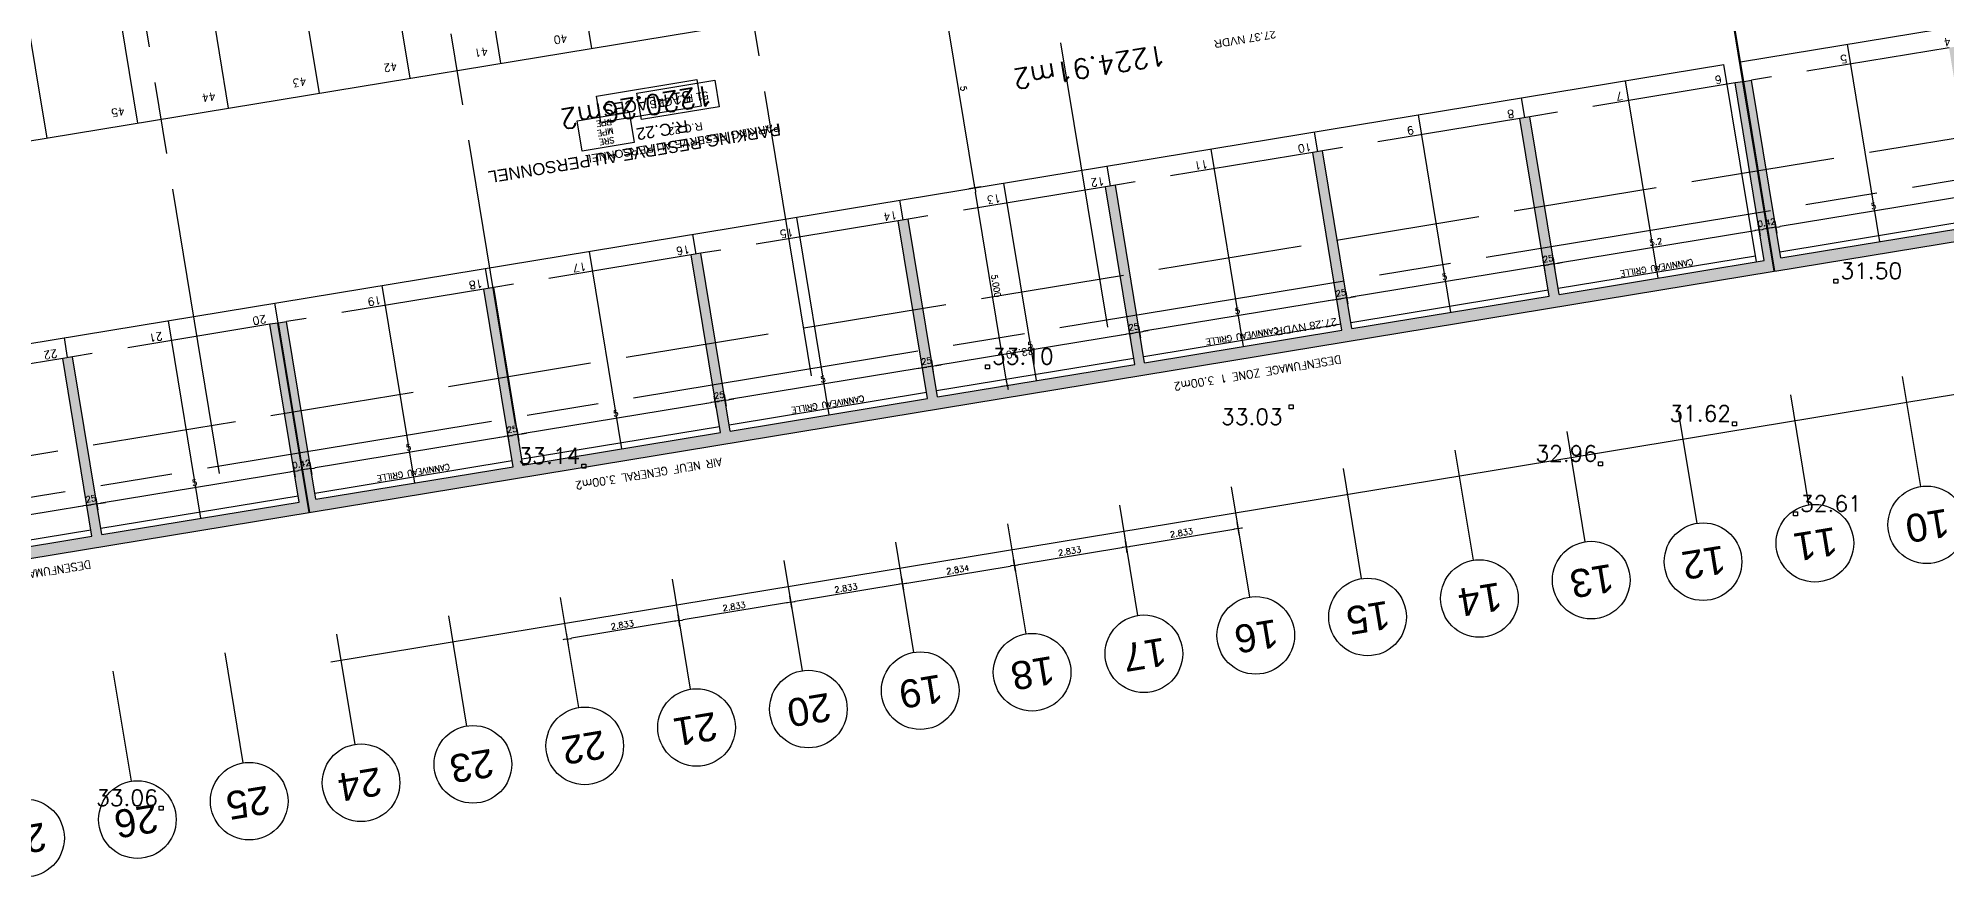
# Model space of a CAD drawing. Header units: millimetres. Extents: x 33240 to 33395, y 51607 to 51720.
# Drawn here: x 33311.49 to 33359.2, y 51622.25 to 51643.21 of the extents above; entities that cross this region are included whole.
import ezdxf
from ezdxf.enums import TextEntityAlignment as Align

# ---------------------------------------------------------------- set-up
doc = ezdxf.new("R2010")
doc.units = ezdxf.units.MM
doc.header["$LTSCALE"] = 0.3
doc.header["$MEASUREMENT"] = 0
doc.header["$PDMODE"] = 34
doc.header["$PDSIZE"] = 0.3
for name, pattern in [('ACAD_ISO02W100', [15, 12, -3]), ('ACAD_ISO08W100', [36, 24, -3, 6, -3]), ('ACAD_ISO13W100', [36, 12, -3, 12, -3, 0, -3, 0, -3])]:
    doc.linetypes.add(name, pattern=pattern)
doc.layers.get('0').update_dxf_attribs({"linetype": 'CONTINUOUS'})
doc.layers.get('DEFPOINTS').update_dxf_attribs({"linetype": 'CONTINUOUS'})
for name, color, linetype in [('00-TRAMES-BAT', 7, 'ACAD_ISO08W100'), ('02-MURS-PORTEUR', 1, 'CONTINUOUS'), ('09-COT-EXT', 4, 'CONTINUOUS'), ('09-COT-INT', 7, 'CONTINUOUS'), ('10-ANN-ALTITUDE', 152, 'CONTINUOUS'), ('10-ANN-ALTITUDE-GEO', 152, 'CONTINUOUS'), ('10-ANN-NOMENCLATURE', 3, 'CONTINUOUS'), ('10-ANN-NOMPIECE', 3, 'CONTINUOUS'), ('10-ANN-NOMPIECE-CODE', 171, 'CONTINUOUS'), ('10-ANN-SURF', 62, 'CONTINUOUS'), ('10-ANN-TEXTE', 3, 'CONTINUOUS'), ('11-RES-EP', 150, 'ACAD_ISO13W100'), ('11-RES-VMC', 111, 'CONTINUOUS'), ('12-ESP-JARDI', 73, 'CONTINUOUS'), ('14-HACH-MURS', 253, 'CONTINUOUS')]:
    doc.layers.add(name, color=color, linetype=linetype)
doc.styles.add('ANN', font='romans.shx')
doc.styles.add('COT', font='romans.shx')
doc.styles.add('NDP', font='ARIAL.TTF')
doc.styles.add('NIV', font='ARIAL.TTF', dxfattribs={"height": 0.2})
doc.styles.add('ROMANS', font='romans.shx', dxfattribs={"height": 0.2})
doc.styles.add('SURF', font='romans.shx', dxfattribs={"height": 0.5})
doc.styles.add('TRAME', font='ARIAL.TTF')
doc.dimstyles.new('COTEXT', dxfattribs={"dimtxt": 0.15, "dimasz": 0.11, "dimexe": 0, "dimexo": 0, "dimgap": 0.05, "dimtad": 1, "dimdec": 3, "dimdsep": 46, "dimtxsty": 'COT', "dimblk1": 'COTBLOC', "dimblk2": 'COTBLOC', "dimsah": 1, "dimcen": -0.1, "dimse1": 1, "dimse2": 1, "dimadec": 0, "dimazin": 0, "dimtfac": 1, "dimtdec": 3, "dimtmove": 2, "dimatfit": 3, "dimldrblk": 'COTBLOC', "dimfxl": 1, "dimtolj": 1, "dimarcsym": 0})

# ---------------------------------------------------------------- blocks, each defined once
blk = doc.blocks.new('BL7', base_point=(1.5, 1))
blk.add_lwpolyline([(1, 0.5), (1, 1.5), (2, 1.5), (2, 0.5), (1, 0.5)])
blk = doc.blocks.new('COTBLOC')
for p, q in [((-0.76, 0), (-0.99, 0)), ((0, 0), (-0.76, 0)), ((0, -1.3608), (0, 1.3608)), ((0, 0), (0.76, 0)), ((0.76, 0), (0.99, 0))]:
    blk.add_line(p, q)
at = {"const_width": 0.15}
blk.add_lwpolyline([(-0.1, 0, 1), (0.1, 0, 1)], format="xyb", close=True, dxfattribs=at)
blk = doc.blocks.new('*D95')
at = {"layer": '09-COT-EXT', "color": 0, "lineweight": -2}
blk.add_line((33332.991, 51629.556), (33330.412, 51629.132), dxfattribs=at)
at = {"layer": 'DEFPOINTS', "color": 0}
for p in [(33332.928, 51630.614), (33330.132, 51630.153), (33330.304, 51629.114)]:
    blk.add_point(p, dxfattribs=at)
at = {"layer": '09-COT-EXT', "color": 0, "lineweight": -2, "xscale": 0.11, "yscale": 0.11, "zscale": 0.11}
for p, rotation in [((33333.099, 51629.574), 9.350573668692412), ((33330.304, 51629.114), 189.3505736686924)]:
    blk.add_blockref('COTBLOC', p, dxfattribs=dict(at, rotation=rotation))
at = {"layer": '09-COT-EXT', "color": 0, "insert": (33331.681, 51629.467), "char_height": 0.15, "attachment_point": 5, "rotation": 9.3506, "style": 'COT'}
blk.add_mtext('\\A1;2.833', dxfattribs=at)
blk = doc.blocks.new('*D96')
at = {"layer": '09-COT-EXT', "color": 0, "lineweight": -2}
blk.add_line((33330.195, 51629.096), (33327.616, 51628.671), dxfattribs=at)
at = {"layer": 'DEFPOINTS', "color": 0}
for p in [(33330.132, 51630.153), (33327.337, 51629.693), (33327.508, 51628.654)]:
    blk.add_point(p, dxfattribs=at)
at = {"layer": '09-COT-EXT', "color": 0, "lineweight": -2, "xscale": 0.11, "yscale": 0.11, "zscale": 0.11}
for p, rotation in [((33330.304, 51629.114), 9.350573668692412), ((33327.508, 51628.654), 189.3505736686924)]:
    blk.add_blockref('COTBLOC', p, dxfattribs=dict(at, rotation=rotation))
at = {"layer": '09-COT-EXT', "color": 0, "insert": (33328.885, 51629.007), "char_height": 0.15, "attachment_point": 5, "rotation": 9.3506, "style": 'COT'}
blk.add_mtext('\\A1;2.833', dxfattribs=at)
blk = doc.blocks.new('*D97')
at = {"layer": '09-COT-EXT', "color": 0, "lineweight": -2}
blk.add_line((33327.399, 51628.636), (33324.821, 51628.211), dxfattribs=at)
at = {"layer": 'DEFPOINTS', "color": 0}
for p in [(33327.337, 51629.693), (33324.541, 51629.233), (33324.712, 51628.193)]:
    blk.add_point(p, dxfattribs=at)
at = {"layer": '09-COT-EXT', "color": 0, "lineweight": -2, "xscale": 0.11, "yscale": 0.11, "zscale": 0.11}
for p, rotation in [((33327.508, 51628.654), 9.350573668692412), ((33324.712, 51628.193), 189.3505736686924)]:
    blk.add_blockref('COTBLOC', p, dxfattribs=dict(at, rotation=rotation))
at = {"layer": '09-COT-EXT', "color": 0, "insert": (33326.09, 51628.547), "char_height": 0.15, "attachment_point": 5, "rotation": 9.3506, "style": 'COT'}
blk.add_mtext('\\A1;2.833', dxfattribs=at)
blk = doc.blocks.new('*D98')
at = {"layer": '09-COT-EXT', "color": 0, "lineweight": -2}
blk.add_line((33336.004, 51630.052), (33338.582, 51630.477), dxfattribs=at)
at = {"layer": 'DEFPOINTS', "color": 0}
for p in [(33338.52, 51631.535), (33335.724, 51631.074), (33338.691, 51630.495)]:
    blk.add_point(p, dxfattribs=at)
at = {"layer": '09-COT-EXT', "color": 0, "lineweight": -2, "xscale": 0.11, "yscale": 0.11, "zscale": 0.11}
for p, rotation in [((33338.691, 51630.495), 9.350573668692416), ((33335.895, 51630.035), 189.3505736686924)]:
    blk.add_blockref('COTBLOC', p, dxfattribs=dict(at, rotation=rotation))
at = {"layer": '09-COT-EXT', "color": 0, "insert": (33337.273, 51630.388), "char_height": 0.15, "attachment_point": 5, "rotation": 9.3506, "style": 'COT'}
blk.add_mtext('\\A1;2.833', dxfattribs=at)
blk = doc.blocks.new('*D99')
at = {"layer": '09-COT-EXT', "color": 0, "lineweight": -2}
blk.add_line((33333.208, 51629.592), (33335.787, 51630.017), dxfattribs=at)
at = {"layer": 'DEFPOINTS', "color": 0}
for p in [(33335.724, 51631.074), (33332.928, 51630.614), (33335.895, 51630.035)]:
    blk.add_point(p, dxfattribs=at)
at = {"layer": '09-COT-EXT', "color": 0, "lineweight": -2, "xscale": 0.11, "yscale": 0.11, "zscale": 0.11}
for p, rotation in [((33333.099, 51629.574), 189.3505736686924), ((33335.895, 51630.035), 9.350573668692416)]:
    blk.add_blockref('COTBLOC', p, dxfattribs=dict(at, rotation=rotation))
at = {"layer": '09-COT-EXT', "color": 0, "insert": (33334.477, 51629.928), "char_height": 0.15, "attachment_point": 5, "rotation": 9.3506, "style": 'COT'}
blk.add_mtext('\\A1;2.834', dxfattribs=at)
blk = doc.blocks.new('*D100')
at = {"layer": '09-COT-EXT', "color": 0, "lineweight": -2}
blk.add_line((33338.8, 51630.513), (33341.378, 51630.937), dxfattribs=at)
at = {"layer": 'DEFPOINTS', "color": 0}
for p in [(33341.315, 51631.995), (33338.52, 51631.535), (33341.487, 51630.955)]:
    blk.add_point(p, dxfattribs=at)
at = {"layer": '09-COT-EXT', "color": 0, "lineweight": -2, "xscale": 0.11, "yscale": 0.11, "zscale": 0.11}
for p, rotation in [((33341.487, 51630.955), 9.350573668692416), ((33338.691, 51630.495), 189.3505736686924)]:
    blk.add_blockref('COTBLOC', p, dxfattribs=dict(at, rotation=rotation))
at = {"layer": '09-COT-EXT', "color": 0, "insert": (33340.068, 51630.848), "char_height": 0.15, "attachment_point": 5, "rotation": 9.3506, "style": 'COT'}
blk.add_mtext('\\A1;2.833', dxfattribs=at)
blk = doc.blocks.new('SMP2')
blk.add_lwpolyline([(-1.315, 0), (0, 0), (0, -0.77), (-1.315, -0.77)], close=True)
at = {"style": 'ROMANS'}
for tag, p in [('PAROIS', (-0.643, -0.377)), ('SOLS', (-0.646, -0.148)), ('FAUX-PLAFONDS', (-0.646, -0.61))]:
    blk.add_attdef(tag, text='', height=0.15, dxfattribs=at).set_placement(p, align=Align.MIDDLE)
blk = doc.blocks.new('*D78')
at = {"layer": '09-COT-INT', "color": 0, "lineweight": -2}
blk.add_line((33335.699, 51634.641), (33334.923, 51639.357), dxfattribs=at)
at = {"layer": 'DEFPOINTS', "color": 0}
for p in [(33334.905, 51639.465), (33335.61, 51639.581), (33336.299, 51634.629)]:
    blk.add_point(p, dxfattribs=at)
at = {"layer": '09-COT-INT', "color": 0, "lineweight": -2, "xscale": 0.11, "yscale": 0.11, "zscale": 0.11}
for p, rotation in [((33334.905, 51639.465), 99.35057366828106), ((33335.717, 51634.533), 279.350573668281)]:
    blk.add_blockref('COTBLOC', p, dxfattribs=dict(at, rotation=rotation))
at = {"layer": '09-COT-INT', "color": 0, "insert": (33335.434, 51637.019), "char_height": 0.15, "attachment_point": 5, "rotation": 279.3506, "style": 'COT'}
blk.add_mtext('\\A1;5.000', dxfattribs=at)
blk = doc.blocks.new('*D79')
at = {"layer": '09-COT-INT', "color": 0, "lineweight": -2}
blk.add_line((33334.887, 51639.574), (33334.11, 51644.29), dxfattribs=at)
at = {"layer": 'DEFPOINTS', "color": 0}
for p in [(33334.092, 51644.399), (33334.797, 51644.515), (33335.61, 51639.581)]:
    blk.add_point(p, dxfattribs=at)
at = {"layer": '09-COT-INT', "color": 0, "lineweight": -2, "xscale": 0.11, "yscale": 0.11, "zscale": 0.11}
for p, rotation in [((33334.092, 51644.399), 99.35057366828106), ((33334.905, 51639.465), 279.350573668281)]:
    blk.add_blockref('COTBLOC', p, dxfattribs=dict(at, rotation=rotation))
at = {"layer": '09-COT-INT', "color": 0, "insert": (33334.622, 51641.952), "char_height": 0.15, "attachment_point": 5, "rotation": 279.3506, "style": 'COT'}
blk.add_mtext('\\A1;5', dxfattribs=at)
blk = doc.blocks.new('*D137')
at = {"layer": '09-COT-INT', "color": 0, "lineweight": -2}
blk.add_line((33359.753, 51639.278), (33355.037, 51638.502), dxfattribs=at)
at = {"layer": 'DEFPOINTS', "color": 0}
for p in [(33354.928, 51638.484), (33359.988, 51638.529), (33355.055, 51637.717)]:
    blk.add_point(p, dxfattribs=at)
at = {"layer": '09-COT-INT', "color": 0, "lineweight": -2, "xscale": 0.11, "yscale": 0.11, "zscale": 0.11}
for p, rotation in [((33359.862, 51639.296), 9.350573668281061), ((33354.928, 51638.484), 189.350573668281)]:
    blk.add_blockref('COTBLOC', p, dxfattribs=dict(at, rotation=rotation))
at = {"layer": '09-COT-INT', "color": 0, "insert": (33357.375, 51639.013), "char_height": 0.15, "attachment_point": 5, "rotation": 9.3506, "style": 'COT'}
blk.add_mtext('\\A1;5', dxfattribs=at)
blk = doc.blocks.new('*D138')
at = {"layer": '09-COT-INT', "color": 0, "lineweight": -2}
blk.add_line((33354.82, 51638.466), (33354.622, 51638.434), dxfattribs=at)
at = {"layer": 'DEFPOINTS', "color": 0}
for p in [(33354.514, 51638.416), (33354.64, 51637.649), (33355.055, 51637.717)]:
    blk.add_point(p, dxfattribs=at)
at = {"layer": '09-COT-INT', "color": 0, "lineweight": -2, "xscale": 0.11, "yscale": 0.11, "zscale": 0.11}
for p, rotation in [((33354.514, 51638.416), 189.350573668281), ((33354.928, 51638.484), 9.350573668281061)]:
    blk.add_blockref('COTBLOC', p, dxfattribs=dict(at, rotation=rotation))
at = {"layer": '09-COT-INT', "color": 0, "insert": (33354.697, 51638.598), "char_height": 0.15, "attachment_point": 5, "rotation": 9.3506, "style": 'COT'}
blk.add_mtext('\\A1;0.42', dxfattribs=at)
blk = doc.blocks.new('*D139')
at = {"layer": '09-COT-INT', "color": 0, "lineweight": -2}
blk.add_line((33354.405, 51638.398), (33349.492, 51637.589), dxfattribs=at)
at = {"layer": 'DEFPOINTS', "color": 0}
for p in [(33349.383, 51637.571), (33354.64, 51637.649), (33349.509, 51636.804)]:
    blk.add_point(p, dxfattribs=at)
at = {"layer": '09-COT-INT', "color": 0, "lineweight": -2, "xscale": 0.11, "yscale": 0.11, "zscale": 0.11}
for p, rotation in [((33354.514, 51638.416), 9.350573668281061), ((33349.383, 51637.571), 189.350573668281)]:
    blk.add_blockref('COTBLOC', p, dxfattribs=dict(at, rotation=rotation))
at = {"layer": '09-COT-INT', "color": 0, "insert": (33351.928, 51638.117), "char_height": 0.15, "attachment_point": 5, "rotation": 9.3506, "style": 'COT'}
blk.add_mtext('\\A1;5.2', dxfattribs=at)
blk = doc.blocks.new('*D140')
at = {"layer": '09-COT-INT', "color": 0, "lineweight": -2}
for p, q in [((33349.028, 51637.512), (33348.919, 51637.494)), ((33349.383, 51637.571), (33349.136, 51637.53)), ((33349.492, 51637.589), (33349.6, 51637.607))]:
    blk.add_line(p, q, dxfattribs=at)
at = {"layer": 'DEFPOINTS', "color": 0}
for p in [(33349.136, 51637.53), (33349.263, 51636.763), (33349.509, 51636.804)]:
    blk.add_point(p, dxfattribs=at)
at = {"layer": '09-COT-INT', "color": 0, "lineweight": -2, "xscale": 0.11, "yscale": 0.11, "zscale": 0.11}
for p, rotation in [((33349.136, 51637.53), 9.350573668281081), ((33349.383, 51637.571), 189.350573668281)]:
    blk.add_blockref('COTBLOC', p, dxfattribs=dict(at, rotation=rotation))
at = {"layer": '09-COT-INT', "color": 0, "insert": (33349.235, 51637.698), "char_height": 0.15, "attachment_point": 5, "rotation": 9.3506, "style": 'COT'}
blk.add_mtext('\\A1;25', dxfattribs=at)
blk = doc.blocks.new('*D141')
at = {"layer": '09-COT-INT', "color": 0, "lineweight": -2}
blk.add_line((33349.028, 51637.512), (33344.311, 51636.736), dxfattribs=at)
at = {"layer": 'DEFPOINTS', "color": 0}
for p in [(33344.203, 51636.718), (33349.263, 51636.763), (33344.329, 51635.951)]:
    blk.add_point(p, dxfattribs=at)
at = {"layer": '09-COT-INT', "color": 0, "lineweight": -2, "xscale": 0.11, "yscale": 0.11, "zscale": 0.11}
for p, rotation in [((33349.136, 51637.53), 9.350573668281061), ((33344.203, 51636.718), 189.350573668281)]:
    blk.add_blockref('COTBLOC', p, dxfattribs=dict(at, rotation=rotation))
at = {"layer": '09-COT-INT', "color": 0, "insert": (33346.649, 51637.247), "char_height": 0.15, "attachment_point": 5, "rotation": 9.3506, "style": 'COT'}
blk.add_mtext('\\A1;5', dxfattribs=at)
blk = doc.blocks.new('*D142')
at = {"layer": '09-COT-INT', "color": 0, "lineweight": -2}
for p, q in [((33343.848, 51636.659), (33343.739, 51636.641)), ((33344.203, 51636.718), (33343.956, 51636.677)), ((33344.311, 51636.736), (33344.42, 51636.754))]:
    blk.add_line(p, q, dxfattribs=at)
at = {"layer": 'DEFPOINTS', "color": 0}
for p in [(33343.956, 51636.677), (33344.329, 51635.951), (33344.082, 51635.91)]:
    blk.add_point(p, dxfattribs=at)
at = {"layer": '09-COT-INT', "color": 0, "lineweight": -2, "xscale": 0.11, "yscale": 0.11, "zscale": 0.11}
for p, rotation in [((33343.956, 51636.677), 9.350573668281081), ((33344.203, 51636.718), 189.350573668281)]:
    blk.add_blockref('COTBLOC', p, dxfattribs=dict(at, rotation=rotation))
at = {"layer": '09-COT-INT', "color": 0, "insert": (33344.055, 51636.845), "char_height": 0.15, "attachment_point": 5, "rotation": 9.3506, "style": 'COT'}
blk.add_mtext('\\A1;25', dxfattribs=at)
blk = doc.blocks.new('*D143')
at = {"layer": '09-COT-INT', "color": 0, "lineweight": -2}
blk.add_line((33343.848, 51636.659), (33339.131, 51635.883), dxfattribs=at)
at = {"layer": 'DEFPOINTS', "color": 0}
for p in [(33339.023, 51635.865), (33344.082, 51635.91), (33339.149, 51635.098)]:
    blk.add_point(p, dxfattribs=at)
at = {"layer": '09-COT-INT', "color": 0, "lineweight": -2, "xscale": 0.11, "yscale": 0.11, "zscale": 0.11}
for p, rotation in [((33343.956, 51636.677), 9.350573668281061), ((33339.023, 51635.865), 189.350573668281)]:
    blk.add_blockref('COTBLOC', p, dxfattribs=dict(at, rotation=rotation))
at = {"layer": '09-COT-INT', "color": 0, "insert": (33341.469, 51636.394), "char_height": 0.15, "attachment_point": 5, "rotation": 9.3506, "style": 'COT'}
blk.add_mtext('\\A1;5', dxfattribs=at)
blk = doc.blocks.new('*D144')
at = {"layer": '09-COT-INT', "color": 0, "lineweight": -2}
for p, q in [((33338.667, 51635.806), (33338.559, 51635.788)), ((33339.023, 51635.865), (33338.776, 51635.824)), ((33339.131, 51635.883), (33339.24, 51635.901))]:
    blk.add_line(p, q, dxfattribs=at)
at = {"layer": 'DEFPOINTS', "color": 0}
for p in [(33338.776, 51635.824), (33338.902, 51635.057), (33339.149, 51635.098)]:
    blk.add_point(p, dxfattribs=at)
at = {"layer": '09-COT-INT', "color": 0, "lineweight": -2, "xscale": 0.11, "yscale": 0.11, "zscale": 0.11}
for p, rotation in [((33338.776, 51635.824), 9.350573668281081), ((33339.023, 51635.865), 189.350573668281)]:
    blk.add_blockref('COTBLOC', p, dxfattribs=dict(at, rotation=rotation))
at = {"layer": '09-COT-INT', "color": 0, "insert": (33338.875, 51635.993), "char_height": 0.15, "attachment_point": 5, "rotation": 9.3506, "style": 'COT'}
blk.add_mtext('\\A1;25', dxfattribs=at)
blk = doc.blocks.new('*D145')
at = {"layer": '09-COT-INT', "color": 0, "lineweight": -2}
blk.add_line((33338.667, 51635.806), (33333.951, 51635.03), dxfattribs=at)
at = {"layer": 'DEFPOINTS', "color": 0}
for p in [(33333.842, 51635.012), (33338.902, 51635.057), (33333.969, 51634.245)]:
    blk.add_point(p, dxfattribs=at)
at = {"layer": '09-COT-INT', "color": 0, "lineweight": -2, "xscale": 0.11, "yscale": 0.11, "zscale": 0.11}
for p, rotation in [((33338.776, 51635.824), 9.350573668281061), ((33333.842, 51635.012), 189.350573668281)]:
    blk.add_blockref('COTBLOC', p, dxfattribs=dict(at, rotation=rotation))
at = {"layer": '09-COT-INT', "color": 0, "insert": (33336.289, 51635.541), "char_height": 0.15, "attachment_point": 5, "rotation": 9.3506, "style": 'COT'}
blk.add_mtext('\\A1;5', dxfattribs=at)
blk = doc.blocks.new('*D146')
at = {"layer": '09-COT-INT', "color": 0, "lineweight": -2}
for p, q in [((33333.842, 51635.012), (33333.596, 51634.971)), ((33333.951, 51635.03), (33334.059, 51635.048)), ((33333.487, 51634.953), (33333.379, 51634.935))]:
    blk.add_line(p, q, dxfattribs=at)
at = {"layer": 'DEFPOINTS', "color": 0}
for p in [(33333.596, 51634.971), (33333.722, 51634.204), (33333.969, 51634.245)]:
    blk.add_point(p, dxfattribs=at)
at = {"layer": '09-COT-INT', "color": 0, "lineweight": -2, "xscale": 0.11, "yscale": 0.11, "zscale": 0.11}
for p, rotation in [((33333.596, 51634.971), 9.350573668281081), ((33333.842, 51635.012), 189.350573668281)]:
    blk.add_blockref('COTBLOC', p, dxfattribs=dict(at, rotation=rotation))
at = {"layer": '09-COT-INT', "color": 0, "insert": (33333.695, 51635.14), "char_height": 0.15, "attachment_point": 5, "rotation": 9.3506, "style": 'COT'}
blk.add_mtext('\\A1;25', dxfattribs=at)
blk = doc.blocks.new('*D147')
at = {"layer": '09-COT-INT', "color": 0, "lineweight": -2}
blk.add_line((33333.487, 51634.953), (33328.771, 51634.177), dxfattribs=at)
at = {"layer": 'DEFPOINTS', "color": 0}
for p in [(33328.662, 51634.159), (33333.722, 51634.204), (33328.788, 51633.392)]:
    blk.add_point(p, dxfattribs=at)
at = {"layer": '09-COT-INT', "color": 0, "lineweight": -2, "xscale": 0.11, "yscale": 0.11, "zscale": 0.11}
for p, rotation in [((33333.596, 51634.971), 9.350573668281061), ((33328.662, 51634.159), 189.350573668281)]:
    blk.add_blockref('COTBLOC', p, dxfattribs=dict(at, rotation=rotation))
at = {"layer": '09-COT-INT', "color": 0, "insert": (33331.109, 51634.688), "char_height": 0.15, "attachment_point": 5, "rotation": 9.3506, "style": 'COT'}
blk.add_mtext('\\A1;5', dxfattribs=at)
blk = doc.blocks.new('*D148')
at = {"layer": '09-COT-INT', "color": 0, "lineweight": -2}
for p, q in [((33328.307, 51634.1), (33328.198, 51634.082)), ((33328.662, 51634.159), (33328.415, 51634.118)), ((33328.771, 51634.177), (33328.879, 51634.195))]:
    blk.add_line(p, q, dxfattribs=at)
at = {"layer": 'DEFPOINTS', "color": 0}
for p in [(33328.415, 51634.118), (33328.542, 51633.351), (33328.788, 51633.392)]:
    blk.add_point(p, dxfattribs=at)
at = {"layer": '09-COT-INT', "color": 0, "lineweight": -2, "xscale": 0.11, "yscale": 0.11, "zscale": 0.11}
for p, rotation in [((33328.415, 51634.118), 9.350573668281081), ((33328.662, 51634.159), 189.350573668281)]:
    blk.add_blockref('COTBLOC', p, dxfattribs=dict(at, rotation=rotation))
at = {"layer": '09-COT-INT', "color": 0, "insert": (33328.514, 51634.287), "char_height": 0.15, "attachment_point": 5, "rotation": 9.3506, "style": 'COT'}
blk.add_mtext('\\A1;25', dxfattribs=at)
blk = doc.blocks.new('*D149')
at = {"layer": '09-COT-INT', "color": 0, "lineweight": -2}
blk.add_line((33328.307, 51634.1), (33323.59, 51633.324), dxfattribs=at)
at = {"layer": 'DEFPOINTS', "color": 0}
for p in [(33323.482, 51633.306), (33328.542, 51633.351), (33323.608, 51632.539)]:
    blk.add_point(p, dxfattribs=at)
at = {"layer": '09-COT-INT', "color": 0, "lineweight": -2, "xscale": 0.11, "yscale": 0.11, "zscale": 0.11}
for p, rotation in [((33328.415, 51634.118), 9.350573668281061), ((33323.482, 51633.306), 189.350573668281)]:
    blk.add_blockref('COTBLOC', p, dxfattribs=dict(at, rotation=rotation))
at = {"layer": '09-COT-INT', "color": 0, "insert": (33325.928, 51633.835), "char_height": 0.15, "attachment_point": 5, "rotation": 9.3506, "style": 'COT'}
blk.add_mtext('\\A1;5', dxfattribs=at)
blk = doc.blocks.new('*D150')
at = {"layer": '09-COT-INT', "color": 0, "lineweight": -2}
for p, q in [((33323.127, 51633.247), (33323.018, 51633.229)), ((33323.482, 51633.306), (33323.235, 51633.265)), ((33323.59, 51633.324), (33323.699, 51633.342))]:
    blk.add_line(p, q, dxfattribs=at)
at = {"layer": 'DEFPOINTS', "color": 0}
for p in [(33323.235, 51633.265), (33323.361, 51632.498), (33323.608, 51632.539)]:
    blk.add_point(p, dxfattribs=at)
at = {"layer": '09-COT-INT', "color": 0, "lineweight": -2, "xscale": 0.11, "yscale": 0.11, "zscale": 0.11}
for p, rotation in [((33323.235, 51633.265), 9.350573668281081), ((33323.482, 51633.306), 189.350573668281)]:
    blk.add_blockref('COTBLOC', p, dxfattribs=dict(at, rotation=rotation))
at = {"layer": '09-COT-INT', "color": 0, "insert": (33323.334, 51633.434), "char_height": 0.15, "attachment_point": 5, "rotation": 9.3506, "style": 'COT'}
blk.add_mtext('\\A1;25', dxfattribs=at)
blk = doc.blocks.new('*D151')
at = {"layer": '09-COT-INT', "color": 0, "lineweight": -2}
blk.add_line((33323.127, 51633.247), (33318.41, 51632.471), dxfattribs=at)
at = {"layer": 'DEFPOINTS', "color": 0}
for p in [(33318.302, 51632.453), (33323.361, 51632.498), (33318.428, 51631.686)]:
    blk.add_point(p, dxfattribs=at)
at = {"layer": '09-COT-INT', "color": 0, "lineweight": -2, "xscale": 0.11, "yscale": 0.11, "zscale": 0.11}
for p, rotation in [((33323.235, 51633.265), 9.350573668281061), ((33318.302, 51632.453), 189.350573668281)]:
    blk.add_blockref('COTBLOC', p, dxfattribs=dict(at, rotation=rotation))
at = {"layer": '09-COT-INT', "color": 0, "insert": (33320.748, 51632.982), "char_height": 0.15, "attachment_point": 5, "rotation": 9.3506, "style": 'COT'}
blk.add_mtext('\\A1;5', dxfattribs=at)
blk = doc.blocks.new('*D152')
at = {"layer": '09-COT-INT', "color": 0, "lineweight": -2}
blk.add_line((33318.193, 51632.435), (33317.996, 51632.402), dxfattribs=at)
at = {"layer": 'DEFPOINTS', "color": 0}
for p in [(33317.887, 51632.385), (33318.428, 51631.686), (33318.013, 51631.618)]:
    blk.add_point(p, dxfattribs=at)
at = {"layer": '09-COT-INT', "color": 0, "lineweight": -2, "xscale": 0.11, "yscale": 0.11, "zscale": 0.11}
for p, rotation in [((33318.302, 51632.453), 9.350573668281061), ((33317.887, 51632.385), 189.350573668281)]:
    blk.add_blockref('COTBLOC', p, dxfattribs=dict(at, rotation=rotation))
at = {"layer": '09-COT-INT', "color": 0, "insert": (33318.07, 51632.567), "char_height": 0.15, "attachment_point": 5, "rotation": 9.3506, "style": 'COT'}
blk.add_mtext('\\A1;0.42', dxfattribs=at)
blk = doc.blocks.new('*D153')
at = {"layer": '09-COT-INT', "color": 0, "lineweight": -2}
blk.add_line((33317.779, 51632.367), (33313.062, 51631.59), dxfattribs=at)
at = {"layer": 'DEFPOINTS', "color": 0}
for p in [(33312.954, 51631.572), (33318.013, 51631.618), (33313.08, 51630.805)]:
    blk.add_point(p, dxfattribs=at)
at = {"layer": '09-COT-INT', "color": 0, "lineweight": -2, "xscale": 0.11, "yscale": 0.11, "zscale": 0.11}
for p, rotation in [((33317.887, 51632.385), 9.350573668281061), ((33312.954, 51631.572), 189.350573668281)]:
    blk.add_blockref('COTBLOC', p, dxfattribs=dict(at, rotation=rotation))
at = {"layer": '09-COT-INT', "color": 0, "insert": (33315.4, 51632.102), "char_height": 0.15, "attachment_point": 5, "rotation": 9.3506, "style": 'COT'}
blk.add_mtext('\\A1;5', dxfattribs=at)
blk = doc.blocks.new('*D154')
at = {"layer": '09-COT-INT', "color": 0, "lineweight": -2}
for p, q in [((33312.598, 51631.514), (33312.49, 51631.496)), ((33312.954, 51631.572), (33312.707, 51631.532)), ((33313.062, 51631.59), (33313.171, 51631.608))]:
    blk.add_line(p, q, dxfattribs=at)
at = {"layer": 'DEFPOINTS', "color": 0}
for p in [(33312.707, 51631.532), (33312.833, 51630.765), (33313.08, 51630.805)]:
    blk.add_point(p, dxfattribs=at)
at = {"layer": '09-COT-INT', "color": 0, "lineweight": -2, "xscale": 0.11, "yscale": 0.11, "zscale": 0.11}
for p, rotation in [((33312.707, 51631.532), 9.350573668281081), ((33312.954, 51631.572), 189.350573668281)]:
    blk.add_blockref('COTBLOC', p, dxfattribs=dict(at, rotation=rotation))
at = {"layer": '09-COT-INT', "color": 0, "insert": (33312.806, 51631.7), "char_height": 0.15, "attachment_point": 5, "rotation": 9.3506, "style": 'COT'}
blk.add_mtext('\\A1;25', dxfattribs=at)
blk = doc.blocks.new('*D155')
at = {"layer": '09-COT-INT', "color": 0, "lineweight": -2}
blk.add_line((33312.598, 51631.514), (33307.882, 51630.737), dxfattribs=at)
at = {"layer": 'DEFPOINTS', "color": 0}
for p in [(33307.773, 51630.719), (33312.833, 51630.765), (33307.9, 51629.952)]:
    blk.add_point(p, dxfattribs=at)
at = {"layer": '09-COT-INT', "color": 0, "lineweight": -2, "xscale": 0.11, "yscale": 0.11, "zscale": 0.11}
for p, rotation in [((33312.707, 51631.532), 9.350573668281061), ((33307.773, 51630.719), 189.350573668281)]:
    blk.add_blockref('COTBLOC', p, dxfattribs=dict(at, rotation=rotation))
at = {"layer": '09-COT-INT', "color": 0, "insert": (33310.22, 51631.249), "char_height": 0.15, "attachment_point": 5, "rotation": 9.3506, "style": 'COT'}
blk.add_mtext('\\A1;5', dxfattribs=at)

msp = doc.modelspace()

# ---------------------------------------------------------------- hatches: boundary and pattern name
at = {"layer": '14-HACH-MURS', "ltscale": 10}
h = msp.add_hatch(color=256, dxfattribs=at)
h.paths.add_polyline_path([(33317.4796, 51636.0903), (33317.2823, 51636.0578), (33318.0134, 51631.6176), (33313.0798, 51630.8053), (33312.3487, 51635.2455), (33312.102, 51635.2048), (33312.8332, 51630.7646), (33307.8996, 51629.9523), (33307.1685, 51634.3925), (33306.9218, 51634.3519), (33307.6529, 51629.9116), (33302.7194, 51629.0993), (33301.9882, 51633.5395), (33301.7415, 51633.4989), (33302.4727, 51629.0587), (33297.5391, 51628.2463), (33296.808, 51632.6865), (33296.5613, 51632.6459), (33297.2924, 51628.2057), (33293.3819, 51627.5617), (33293.0171, 51629.7767), (33292.7211, 51629.728), (33293.1346, 51627.217), (33318.2595, 51631.3541)])
h.paths.add_polyline_path([(33354.8863, 51637.3852), (33354.1064, 51642.1214), (33353.9091, 51642.0889), (33354.6402, 51637.6487), (33349.5093, 51636.8038), (33348.7782, 51641.244), (33348.5315, 51641.2034), (33349.2626, 51636.7632), (33344.3291, 51635.9508), (33343.5979, 51640.391), (33343.3513, 51640.3504), (33344.0824, 51635.9102), (33339.1488, 51635.0979), (33338.4177, 51639.5381), (33338.171, 51639.4974), (33338.9022, 51635.0572), (33333.9686, 51634.2449), (33333.2375, 51638.6851), (33332.9908, 51638.6444), (33333.7219, 51634.2042), (33328.7884, 51633.3919), (33328.0572, 51637.8321), (33327.8105, 51637.7915), (33328.5417, 51633.3512), (33323.6081, 51632.5389), (33322.877, 51636.9791), (33322.6303, 51636.9385), (33323.3614, 51632.4983), (33318.4279, 51631.6859), (33317.6967, 51636.1261), (33317.4994, 51636.0936), (33318.2793, 51631.3574)])
h.paths.add_polyline_path([(33376.0083, 51647.3889), (33376.0327, 51647.2409), (33376.1314, 51647.2572), (33377.1044, 51641.3477), (33368.1286, 51639.8697), (33367.5025, 51643.6724), (33367.5518, 51643.6805), (33367.5193, 51643.8778), (33367.47, 51643.8697), (33367.3975, 51644.31), (33367.1508, 51644.2693), (33367.882, 51639.8291), (33365.4152, 51639.4229), (33364.684, 51643.8631), (33364.4374, 51643.8225), (33365.1685, 51639.3823), (33360.2349, 51638.5699), (33359.5038, 51643.0102), (33359.2571, 51642.9695), (33359.9883, 51638.5293), (33355.0547, 51637.717), (33354.3236, 51642.1572), (33354.1262, 51642.1247), (33354.9061, 51637.3884), (33377.4492, 51641.1005), (33376.403, 51647.4539)])
h.paths.add_polyline_path([(33375.5206, 51647.2736), (33374.395, 51647.0882), (33369.1311, 51643.9405), (33369.0516, 51643.9274), (33369.0191, 51644.1248), (33369.0611, 51644.1317), (33374.3357, 51647.2858), (33375.4873, 51647.4754)])
h.paths.add_polyline_path([(33293.1346, 51627.217), (33286.1312, 51626.0638), (33276.9489, 51627.6187), (33267.5835, 51626.4718), (33266.0816, 51635.5929), (33278.0892, 51637.5701), (33278.021, 51637.9845), (33281.0255, 51638.4792), (33280.98, 51638.7556), (33281.1773, 51638.7881), (33281.2228, 51638.5117), (33285.6417, 51639.2393), (33285.6742, 51639.0421), (33280.1058, 51638.1253), (33280.1242, 51638.0138), (33279.9268, 51637.9813), (33279.9085, 51638.0928), (33278.2508, 51637.8199), (33278.319, 51637.4052), (33266.4101, 51635.4442), (33267.8328, 51626.8046), (33276.9558, 51627.9218), (33286.1319, 51626.368), (33293.0858, 51627.513)])

# ---------------------------------------------------------------- linework, layer by layer
at = {"layer": '00-TRAMES-BAT'}
for p, q in [((33338.225, 51635.9896), (33335.7311, 51651.1357)), ((33330.8247, 51634.7711), (33328.3307, 51649.9171)), ((33323.4244, 51633.5525), (33320.9304, 51648.6985)), ((33316.024, 51632.3339), (33313.53, 51647.48)), ((33376.1041, 51642.4043), (33288.269, 51627.941))]:
    msp.add_line(p, q, dxfattribs=at)
at = {"layer": '00-TRAMES-BAT', "color": 3, "linetype": 'Continuous'}
for p, q in [((33358.0893, 51634.7569), (33358.5426, 51632.004)), ((33355.2936, 51634.2966), (33355.7469, 51631.5436)), ((33352.4979, 51633.8362), (33352.9512, 51631.0833)), ((33349.7022, 51633.3759), (33350.1555, 51630.6229)), ((33346.9068, 51632.9156), (33347.3601, 51630.1626)), ((33344.1112, 51632.4552), (33344.5645, 51629.7023)), ((33341.3155, 51631.9949), (33341.7688, 51629.242)), ((33338.5198, 51631.5345), (33338.9731, 51628.7816)), ((33335.7241, 51631.0742), (33336.1774, 51628.3213)), ((33333.3814, 51627.8609), (33332.9281, 51630.6138)), ((33330.1324, 51630.1534), (33330.5857, 51627.4005)), ((33327.3367, 51629.6931), (33327.79, 51626.9402)), ((33324.541, 51629.2328), (33324.9943, 51626.4798)), ((33318.9497, 51628.3121), (33319.403, 51625.5591)), ((33321.7453, 51628.7724), (33322.1986, 51626.0195)), ((33316.154, 51627.8517), (33316.6073, 51625.0988)), ((33313.3583, 51627.3914), (33313.8116, 51624.6384))]:
    msp.add_line(p, q, dxfattribs=at)
for centre in [(33358.7001, 51631.0472), (33355.9044, 51630.5868), (33353.1087, 51630.1265), (33350.3131, 51629.6661), (33347.5177, 51629.2058), (33344.722, 51628.7455), (33339.1306, 51627.8248), (33341.9263, 51628.2851), (33336.335, 51627.3644), (33333.5389, 51626.904), (33330.7433, 51626.4437), (33327.9476, 51625.9834), (33325.1519, 51625.523), (33322.3562, 51625.0627), (33319.5605, 51624.6023), (33316.7648, 51624.142), (33313.9691, 51623.6816), (33311.1735, 51623.2213)]:
    msp.add_circle(centre, 0.9697, dxfattribs=at)
at = {"layer": '02-MURS-PORTEUR', "color": 4, "linetype": 'Continuous'}
for p, q in [((33324.5062, 51647.8877), (33325.3186, 51642.9542)), ((33296.9012, 51638.2749), (33353.0996, 51647.5287)), ((33322.2368, 51647.514), (33323.0491, 51642.5805)), ((33354.1064, 51642.1214), (33353.1967, 51647.646)), ((33354.1262, 51642.1247), (33353.2165, 51647.6493)), ((33319.9673, 51647.1403), (33320.7797, 51642.2068)), ((33317.6979, 51646.7667), (33318.5103, 51641.8331)), ((33313.159, 51646.0193), (33313.9714, 51641.0857)), ((33315.4284, 51646.393), (33316.2408, 51641.4594)), ((33310.8896, 51645.6456), (33311.7019, 51640.712)), ((33354.0451, 51642.617), (33367.0697, 51644.7617)), ((33356.7093, 51643.0557), (33357.5215, 51638.1231)), ((33293.2241, 51632.6021), (33353.6307, 51642.5488)), ((33351.1639, 51642.1426), (33351.9761, 51637.21)), ((33354.4429, 51637.6162), (33353.6307, 51642.5488)), ((33348.6548, 51641.2237), (33348.5738, 51641.7161)), ((33345.9836, 51641.2896), (33346.7959, 51636.357)), ((33343.4746, 51640.3707), (33343.3935, 51640.8631)), ((33340.8034, 51640.4366), (33341.6156, 51635.504)), ((33338.2944, 51639.5178), (33338.2133, 51640.0101)), ((33335.6232, 51639.5836), (33336.4354, 51634.651)), ((33333.1141, 51638.6648), (33333.033, 51639.1571)), ((33330.4429, 51638.7306), (33331.2551, 51633.7981)), ((33325.2627, 51637.8776), (33326.0749, 51632.9451)), ((33327.9339, 51637.8118), (33327.8528, 51638.3041)), ((33322.7536, 51636.9588), (33322.6726, 51637.4511)), ((33320.0824, 51637.0246), (33320.8947, 51632.0921)), ((33317.4895, 51636.092), (33317.4084, 51636.5843)), ((33314.7344, 51636.144), (33315.5466, 51631.2114)), ((33312.2254, 51635.2252), (33312.1443, 51635.7175))]:
    msp.add_line(p, q, dxfattribs=at)
at = {"layer": '02-MURS-PORTEUR', "color": 4, "linetype": 'ACAD_ISO02W100'}
for p, q in [((33281.785, 51627.9272), (33372.8915, 51642.929)), ((33359.2571, 51642.9695), (33354.3236, 51642.1572)), ((33353.9091, 51642.0889), (33348.7782, 51641.244)), ((33348.5315, 51641.2034), (33343.5979, 51640.391)), ((33343.3513, 51640.3504), (33338.4177, 51639.5381)), ((33338.171, 51639.4974), (33333.2375, 51638.6851)), ((33332.9908, 51638.6444), (33328.0572, 51637.8321)), ((33327.8105, 51637.7915), (33322.877, 51636.9791)), ((33322.6303, 51636.9385), (33317.6967, 51636.1261)), ((33317.2823, 51636.0578), (33312.3487, 51635.2455)), ((33312.102, 51635.2048), (33307.1685, 51634.3925))]:
    msp.add_line(p, q, dxfattribs=at)
at = {"layer": '02-MURS-PORTEUR'}
for p, q in [((33354.1262, 51642.1247), (33354.3236, 51642.1572)), ((33355.0547, 51637.717), (33354.3236, 51642.1572)), ((33354.1064, 51642.1214), (33353.9091, 51642.0889)), ((33354.6402, 51637.6487), (33353.9091, 51642.0889)), ((33354.8863, 51637.3852), (33354.1064, 51642.1214)), ((33354.9061, 51637.3884), (33354.1262, 51642.1247)), ((33348.7782, 51641.244), (33348.5315, 51641.2034)), ((33349.2626, 51636.7632), (33348.5315, 51641.2034)), ((33349.5093, 51636.8038), (33348.7782, 51641.244)), ((33354.9061, 51637.3884), (33377.4492, 51641.1005)), ((33343.5979, 51640.391), (33343.3513, 51640.3504)), ((33344.0824, 51635.9102), (33343.3513, 51640.3504)), ((33344.3291, 51635.9508), (33343.5979, 51640.391)), ((33338.4177, 51639.5381), (33338.171, 51639.4974)), ((33338.9022, 51635.0572), (33338.171, 51639.4974)), ((33339.1488, 51635.0979), (33338.4177, 51639.5381)), ((33333.2375, 51638.6851), (33332.9908, 51638.6444)), ((33333.7219, 51634.2042), (33332.9908, 51638.6444)), ((33333.9686, 51634.2449), (33333.2375, 51638.6851)), ((33355.0547, 51637.717), (33359.9883, 51638.5293)), ((33286.1312, 51626.0638), (33354.8863, 51637.3852)), ((33328.0572, 51637.8321), (33327.8105, 51637.7915)), ((33328.5417, 51633.3512), (33327.8105, 51637.7915)), ((33328.7884, 51633.3919), (33328.0572, 51637.8321)), ((33349.5093, 51636.8038), (33354.6402, 51637.6487)), ((33322.877, 51636.9791), (33322.6303, 51636.9385)), ((33323.3614, 51632.4983), (33322.6303, 51636.9385)), ((33323.6081, 51632.5389), (33322.877, 51636.9791)), ((33344.3291, 51635.9508), (33349.2626, 51636.7632)), ((33317.4796, 51636.0903), (33317.2823, 51636.0578)), ((33318.0134, 51631.6176), (33317.2823, 51636.0578)), ((33318.2595, 51631.3541), (33317.4796, 51636.0903)), ((33317.4994, 51636.0936), (33317.6967, 51636.1261)), ((33318.2793, 51631.3574), (33317.4994, 51636.0936)), ((33318.4279, 51631.6859), (33317.6967, 51636.1261)), ((33339.1488, 51635.0979), (33344.0824, 51635.9102)), ((33312.3487, 51635.2455), (33312.102, 51635.2048)), ((33312.8332, 51630.7646), (33312.102, 51635.2048)), ((33313.0798, 51630.8053), (33312.3487, 51635.2455)), ((33333.9686, 51634.2449), (33338.9022, 51635.0572)), ((33328.7884, 51633.3919), (33333.7219, 51634.2042)), ((33323.6081, 51632.5389), (33328.5417, 51633.3512)), ((33318.4279, 51631.6859), (33323.3614, 51632.4983)), ((33313.0798, 51630.8053), (33318.0134, 51631.6176)), ((33307.8996, 51629.9523), (33312.8332, 51630.7646))]:
    msp.add_line(p, q, dxfattribs=at)
at = {"layer": '10-ANN-NOMENCLATURE'}
msp.add_lwpolyline([(33327.9554, 51642.1751), (33328.0646, 51641.5118), (33325.5527, 51641.0982), (33325.4434, 51641.7615)], close=True, dxfattribs=at)
at = {"layer": '10-ANN-NOMPIECE'}
msp.add_lwpolyline([(33328.4005, 51642.1564), (33328.5097, 51641.4931), (33326.5675, 51641.1733), (33326.4583, 51641.8366)], close=True, dxfattribs=at)
at = {"layer": '11-RES-EP', "linetype": 'Continuous'}
for p, q in [((33359.9639, 51638.6773), (33355.0303, 51637.865)), ((33354.4185, 51637.7642), (33349.4849, 51636.9518)), ((33349.2383, 51636.9112), (33344.3047, 51636.0989)), ((33344.058, 51636.0582), (33339.1245, 51635.2459)), ((33338.8778, 51635.2052), (33333.9442, 51634.3929)), ((33333.6975, 51634.3523), (33328.764, 51633.5399)), ((33328.5173, 51633.4993), (33323.5837, 51632.6869)), ((33323.3371, 51632.6463), (33318.4035, 51631.8339)), ((33317.989, 51631.7656), (33313.0555, 51630.9533)), ((33312.8088, 51630.9126), (33307.8752, 51630.1003))]:
    msp.add_line(p, q, dxfattribs=at)
at = {"layer": '12-ESP-JARDI'}
msp.add_line((33318.8067, 51627.6235), (33378.2295, 51637.4082), dxfattribs=at)

# ---------------------------------------------------------------- block references
at = {"layer": '10-ANN-ALTITUDE-GEO', "linetype": 'Continuous', "xscale": 0.09999999999854481, "yscale": 0.09999999999854481}
for p in [(33356.4289, 51637.1355), (33356.4289, 51637.1355), (33335.218, 51634.9993), (33335.218, 51634.9993), (33342.808, 51633.9962), (33342.808, 51633.9962), (33353.894, 51633.5717), (33353.894, 51633.5717), (33350.5459, 51632.5693), (33350.5459, 51632.5693), (33325.1251, 51632.5147), (33325.1251, 51632.5147), (33355.4201, 51631.3189), (33355.4201, 51631.3189), (33314.5644, 51623.968), (33314.5644, 51623.968)]:
    msp.add_blockref('BL7', p, dxfattribs=at)
at = {"layer": '10-ANN-TEXTE', "rotation": 189.350573668281}
msp.add_blockref('SMP2', (33325.0898, 51640.3861), dxfattribs=at).add_auto_attribs({'SOLS': 'SRE', 'PAROIS': 'MPE', 'FAUX-PLAFONDS': 'PPE'})

# ---------------------------------------------------------------- texts
at = {"layer": '00-TRAMES-BAT', "color": 3, "linetype": 'Continuous', "style": 'TRAME'}
for s, p in [('10', (33359.199, 51631.4561)), ('11', (33356.4034, 51630.9958)), ('12', (33353.6077, 51630.5354)), ('13', (33350.812, 51630.0751)), ('14', (33348.0166, 51629.6148)), ('15', (33345.2209, 51629.1544)), ('16', (33342.4253, 51628.6941)), ('17', (33339.6296, 51628.2337)), ('18', (33336.8339, 51627.7734)), ('19', (33334.0379, 51627.313)), ('20', (33331.2422, 51626.8527)), ('21', (33328.3997, 51626.375)), ('23', (33322.8083, 51625.4543)), ('22', (33325.604, 51625.9146)), ('24', (33320.0126, 51624.994)), ('25', (33317.2169, 51624.5336)), ('26', (33314.4212, 51624.0733)), ('27', (33311.6256, 51623.6129))]:
    msp.add_text(s, height=0.7, rotation=189.3506, dxfattribs=at).set_placement(p)
at = {"layer": '10-ANN-ALTITUDE', "style": 'NIV'}
for s, p in [('27.37 NVDR', (33342.4152, 51643.4093)), ('27.28 NVDR', (33343.9395, 51636.2224)), ('33.10', (33336.3586, 51635.5003))]:
    msp.add_text(s, height=0.2, rotation=189.35057, dxfattribs=at).set_placement(p)
at = {"layer": '10-ANN-ALTITUDE-GEO', "linetype": 'Continuous', "style": 'ANN'}
for s, p in [('31.50', (33356.5429, 51637.1939)), ('33.10', (33335.332, 51635.0577)), ('32.61', (33355.5341, 51631.3773))]:
    msp.add_text(s, height=0.4, dxfattribs=at).set_placement(p)
for s, p in [('31.62', (33353.808, 51633.63)), ('33.03', (33342.6006, 51633.5489)), ('33.14', (33325.0391, 51632.573)), ('32.96', (33350.4599, 51632.6276)), ('33.06', (33314.4784, 51624.0263))]:
    msp.add_text(s, height=0.4, dxfattribs=at).set_placement(p, align=Align.RIGHT)
at = {"layer": '10-ANN-NOMENCLATURE', "style": 'NDP'}
for s, p in [('51 PLACES', (33327.7845, 51641.9035)), ('PARKING RESERVE AU PERSONNEL', (33330.0226, 51641.0812))]:
    msp.add_text(s, height=0.3, rotation=189.3506, dxfattribs=at).set_placement(p)
at = {"layer": '10-ANN-NOMENCLATURE', "color": 171, "style": 'NDP'}
msp.add_text('R.C.22', height=0.3, rotation=189.3506, dxfattribs=at).set_placement((33327.7086, 51641.1624))
at = {"layer": '10-ANN-NOMPIECE', "style": 'NDP'}
for s, p in [('51 PLACES', (33328.2297, 51641.8848)), ('PARKING RESERVE AU PERSONNEL', (33330.0226, 51641.0812))]:
    msp.add_text(s, height=0.2, rotation=189.3506, dxfattribs=at).set_placement(p)
at = {"layer": '10-ANN-NOMPIECE-CODE', "style": 'NDP'}
msp.add_text('R.C.22', height=0.2, rotation=189.3506, dxfattribs=at).set_placement((33328.0849, 51641.1139))
at = {"layer": '10-ANN-SURF', "style": 'SURF'}
for s, p in [('1224.91m2', (33339.637, 51643.0409)), ('1220.26m2', (33328.3115, 51642.0393))]:
    msp.add_text(s, height=0.5, rotation=189.35057, dxfattribs=at).set_placement(p)
at = {"layer": '10-ANN-TEXTE', "style": 'ANN'}
for s, p in [('40', (33324.7012, 51643.3091)), ('4', (33359.283, 51643.2256)), ('41', (33322.7162, 51642.9822)), ('5', (33356.6929, 51642.7991)), ('43', (33318.1774, 51642.2349)), ('42', (33320.4468, 51642.6086)), ('6', (33353.5601, 51642.2833)), ('44', (33315.9079, 51641.8612)), ('7', (33351.0854, 51641.8758)), ('45', (33313.6385, 51641.4875)), ('8', (33348.3705, 51641.4287)), ('9', (33345.8607, 51641.0155)), ('10', (33343.3043, 51640.5945)), ('11', (33340.7142, 51640.168)), ('13', (33335.5339, 51639.315)), ('12', (33338.124, 51639.7415)), ('14', (33332.9438, 51638.8885)), ('15', (33330.3537, 51638.462)), ('16', (33327.7636, 51638.0355)), ('17', (33325.1734, 51637.6091)), ('18', (33322.5833, 51637.1826)), ('19', (33320.0476, 51636.765)), ('20', (33317.1721, 51636.2915)), ('21', (33314.582, 51635.865)), ('22', (33311.9499, 51635.4316))]:
    msp.add_text(s, height=0.2, rotation=189.35057, dxfattribs=at).set_placement(p)
at = {"layer": '11-RES-EP', "linetype": 'Continuous', "style": 'ANN'}
for p in [(33352.8483, 51637.6942), (33342.4878, 51635.9882), (33332.1273, 51634.2822), (33321.7668, 51632.5763)]:
    msp.add_text('CANNIVEAU GRILLE', height=0.15, rotation=189.35057, dxfattribs=at).set_placement(p)
at = {"layer": '11-RES-VMC', "style": 'ANN'}
for s, p in [('DESENFUMAGE ZONE 1 3.00m2', (33344.0438, 51635.2836)), ('AIR NEUF GENERAL 3.00m2', (33328.5655, 51632.7261)), ('DESENFUMAGE ZONE 2 3.00m2', (33312.79, 51630.1602))]:
    msp.add_text(s, height=0.2, rotation=189.35057, dxfattribs=at).set_placement(p)

# ---------------------------------------------------------------- dimensions: what is measured, and where the dimension line sits
at = {"layer": '09-COT-EXT'}
for base, p1, p2, picture, middle in [((33341.4867, 51630.9553), (33338.5198, 51631.5345), (33341.3155, 51631.9949), '*D100', (33340.0685, 51630.8484)), ((33338.691, 51630.4949), (33335.7241, 51631.0742), (33338.5198, 51631.5345), '*D98', (33337.2728, 51630.3881)), ((33335.8953, 51630.0346), (33332.9281, 51630.6138), (33335.7241, 51631.0742), '*D99', (33334.477, 51629.9277)), ((33330.3036, 51629.1138), (33332.9281, 51630.6138), (33330.1324, 51630.1534), '*D95', (33331.6811, 51629.4674)), ((33327.5079, 51628.6535), (33330.1324, 51630.1534), (33327.3367, 51629.6931), '*D96', (33328.8854, 51629.007)), ((33324.7122, 51628.1932), (33327.3367, 51629.6931), (33324.541, 51629.2328), '*D97', (33326.0897, 51628.5467))]:
    dim = msp.add_linear_dim(base=base, p1=p1, p2=p2, angle=9.35057, dimstyle='COTEXT', dxfattribs=at)
    dim.commit()
    dim.dimension.update_dxf_attribs({"geometry": picture, "text_midpoint": middle})
at = {"layer": '09-COT-INT'}
for base, p1, p2, angle, picture, middle in [((33334.0924, 51644.3989), (33335.61, 51639.5814), (33334.7968, 51644.5149), 279.35057, '*D79', (33334.622, 51641.9524)), ((33354.9284, 51638.4839), (33359.9883, 51638.5293), (33355.0547, 51637.717), 189.35057, '*D137', (33357.3749, 51639.0134)), ((33349.383, 51637.5708), (33354.6402, 51637.6487), (33349.5093, 51636.8038), 189.35057, '*D139', (33351.9282, 51638.1166)), ((33354.5139, 51638.4157), (33355.0547, 51637.717), (33354.6402, 51637.6487), 189.35057, '*D138', (33354.6968, 51638.5978)), ((33344.2028, 51636.7178), (33349.2626, 51636.7632), (33344.3291, 51635.9508), 189.35057, '*D141', (33346.6493, 51637.2473)), ((33339.0225, 51635.8648), (33344.0824, 51635.9102), (33339.1488, 51635.0979), 189.35057, '*D143', (33341.469, 51636.3943)), ((33333.8423, 51635.0118), (33338.9022, 51635.0572), (33333.9686, 51634.2449), 189.35057, '*D145', (33336.2888, 51635.5413)), ((33328.6621, 51634.1588), (33333.7219, 51634.2042), (33328.7884, 51633.3919), 189.35057, '*D147', (33331.1085, 51634.6883)), ((33323.4818, 51633.3058), (33328.5417, 51633.3512), (33323.6081, 51632.5389), 189.35057, '*D149', (33325.9283, 51633.8354)), ((33318.3016, 51632.4528), (33323.3614, 51632.4983), (33318.4279, 51631.6859), 189.35057, '*D151', (33320.7481, 51632.9824)), ((33317.8871, 51632.3846), (33318.4279, 51631.6859), (33318.0134, 51631.6176), 189.35057, '*D152', (33318.07, 51632.5667)), ((33312.9536, 51631.5722), (33318.0134, 51631.6176), (33313.0798, 51630.8053), 189.35057, '*D153', (33315.4, 51632.1017)), ((33307.7733, 51630.7192), (33312.8332, 51630.7646), (33307.8996, 51629.9523), 189.35057, '*D155', (33310.2198, 51631.2487))]:
    dim = msp.add_linear_dim(base=base, p1=p1, p2=p2, angle=angle, dimstyle='COTEXT', dxfattribs=at)
    dim.commit()
    dim.dimension.update_dxf_attribs({"geometry": picture, "text_midpoint": middle})
for base, p1, p2, angle, text, picture, middle in [((33334.9048, 51639.4653), (33336.2988, 51634.6286), (33335.61, 51639.5814), 279.35057, '5.000', '*D78', (33335.4343, 51637.0194)), ((33349.1364, 51637.5302), (33349.5093, 51636.8038), (33349.2626, 51636.7632), 189.35057, '25', '*D140', (33349.2353, 51637.6985)), ((33343.9561, 51636.6772), (33344.3291, 51635.9508), (33344.0824, 51635.9102), 189.35057, '25', '*D142', (33344.0551, 51636.8455)), ((33338.7759, 51635.8242), (33339.1488, 51635.0979), (33338.9022, 51635.0572), 189.35057, '25', '*D144', (33338.8748, 51635.9925)), ((33333.5956, 51634.9712), (33333.9686, 51634.2449), (33333.7219, 51634.2042), 189.35057, '25', '*D146', (33333.6946, 51635.1395)), ((33328.4154, 51634.1182), (33328.7884, 51633.3919), (33328.5417, 51633.3512), 189.35057, '25', '*D148', (33328.5144, 51634.2865)), ((33323.2351, 51633.2652), (33323.6081, 51632.5389), (33323.3614, 51632.4983), 189.35057, '25', '*D150', (33323.3341, 51633.4335)), ((33312.7069, 51631.5316), (33313.0798, 51630.8053), (33312.8332, 51630.7646), 189.35057, '25', '*D154', (33312.8058, 51631.6999))]:
    dim = msp.add_linear_dim(base=base, p1=p1, p2=p2, angle=angle, text=text, dimstyle='COTEXT', dxfattribs=at)
    dim.commit()
    dim.dimension.update_dxf_attribs({"geometry": picture, "text_midpoint": middle})

doc.saveas('drawing.dxf')
